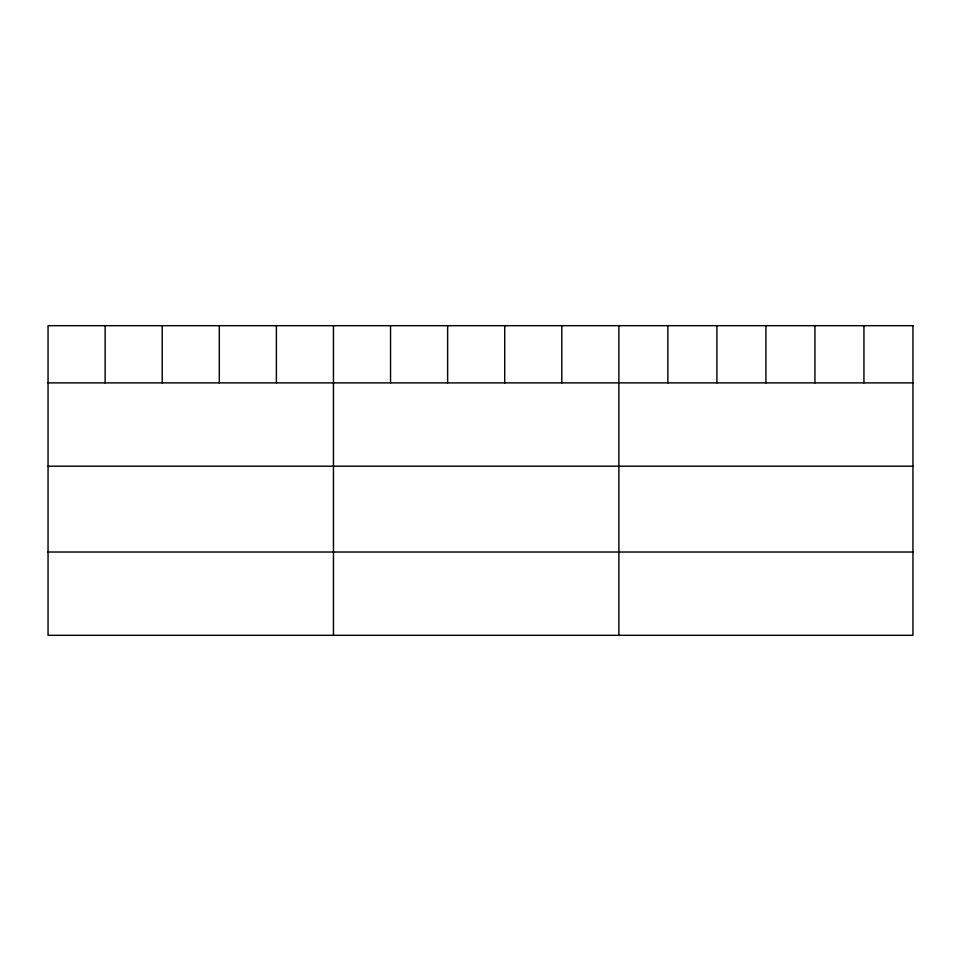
<?xml version="1.0" encoding="UTF-8"?>
<svg xmlns="http://www.w3.org/2000/svg" width="961" height="961" viewBox="0 0 961 961"><rect width="100%" height="100%" fill="white"/><g stroke="black" fill="none" stroke-linecap="round" stroke-linejoin="round"><path stroke-width="1.44" d="M48.05 382.886L912.95 382.886M48.05 466.193L912.95 466.193M48.05 552.022L912.95 552.022M863.939 325.683L863.939 382.886M814.928 325.683L814.928 382.886M765.917 325.683L765.917 382.886M716.906 325.683L716.906 382.886M667.895 325.683L667.895 382.886M618.884 325.683L618.884 635.317M561.801 325.683L561.801 382.886M504.717 325.683L504.717 382.886M447.634 325.683L447.634 382.886M390.55 325.683L390.55 382.886M333.467 325.683L333.467 635.317M276.384 325.683L276.384 382.886M219.3 325.683L219.3 382.886M162.217 325.683L162.217 382.886M105.133 325.683L105.133 382.886M912.95 325.683L48.05 325.683L48.05 635.317L912.95 635.317L912.95 325.683"/></g></svg>
